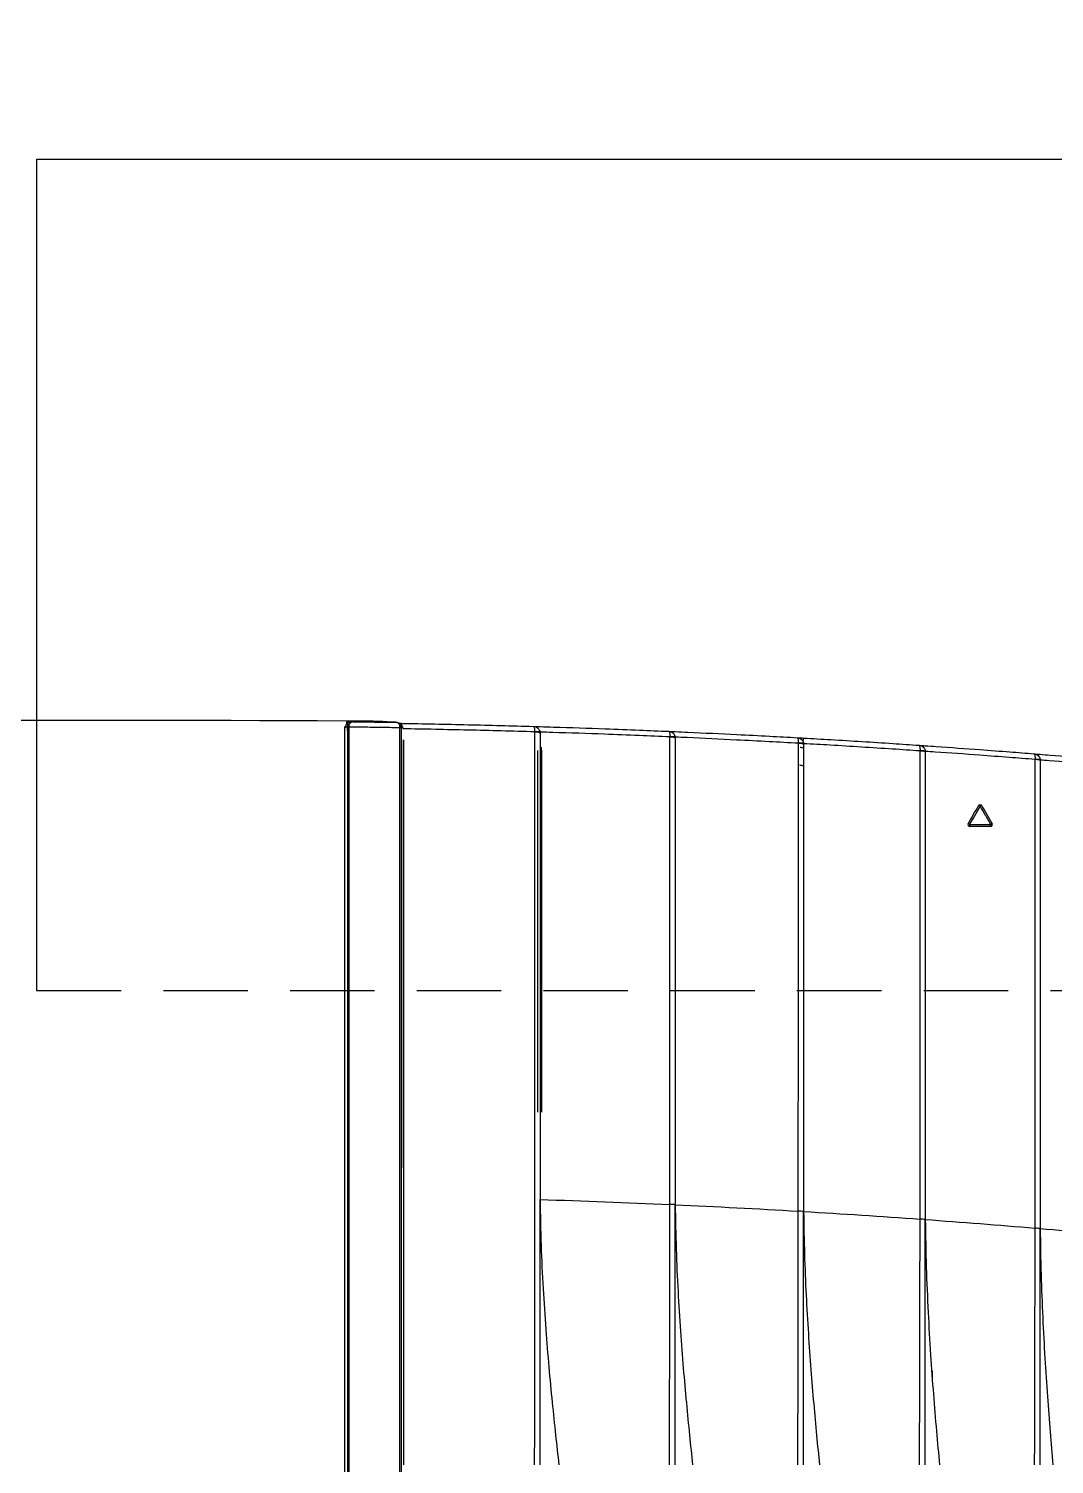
# Model space of a CAD drawing. Header units: inches. Extents: x -4181 to 116552, y 25636 to 44656.
# Drawn here: x 42515.1 to 42657.4, y 37449.4 to 37648.6 of the extents above; entities that cross this region are included whole.
import ezdxf

# ---------------------------------------------------------------- set-up
doc = ezdxf.new("R2010")
doc.units = ezdxf.units.IN
doc.header["$LTSCALE"] = 50
doc.header["$MEASUREMENT"] = 0
doc.linetypes.add('HIDDEN', pattern=[0.375, 0.25, -0.125])
doc.layers.add('06-LIGHT', color=4, linetype='Continuous')
doc.layers.add('3.기호.계단선', color=30, linetype='Continuous')
doc.linetypes.add('FENCELINE1', pattern='A,0.25,-0.1,[133,ltypeshp.shx,S=0.1,R=0,X=-0.1,Y=0],-0.1,1', length=1.45)

# ---------------------------------------------------------------- blocks, each defined once
blk = doc.blocks.new('*U298')
at = {"color": 8}
for p, q in [((1219.72, 193.19), (1219.72, 193.19)), ((1219.77, 189.43), (1219.77, 189.44)), ((1219.78, 190.56), (1219.78, 190.56)), ((1219.79, 190.46), (1219.79, 190.49)), ((1219.79, 190.46), (1219.79, 190.49)), ((1219.64, 186.8), (1219.64, 186.81)), ((1213.99, 91.5), (1213.99, 91.5))]:
    blk.add_line(p, q, dxfattribs=at)
at = {"color": 1, "linetype": 'HIDDEN'}
blk.add_lwpolyline([(1179.94, 464.99), (1179.94, 14.99), (39.94, 14.99), (39.94, 464.99)], close=True, dxfattribs=at)
at = {"color": 8}
for centre, radius, start, end in [((1219.01, 193.8), 0.2, 80.5717, 90), ((1215.45, 165.31), 0.5, 358.2397, 0), ((1204.49, 101.95), 0.25, 60, 180), ((1204.49, 98.81), 0.25, 180, 300)]:
    blk.add_arc(centre, radius, start, end, dxfattribs=at)
at = {"color": 8, "extrusion": (0, 0, -1)}
blk.add_arc((-1207.21, 100.38), 0.25, 120, 240, dxfattribs=at)
at = {"color": 8}
for centre, major_axis, ratio, start_param, end_param in [((1218.89, 193.8), (0, -0.2), 0.205027, 1.568733, 3.141593), ((1219.01, 193.8), (0, -0.2), 0.351833, 1.567117, 3.141593), ((1219.01, 193.8), (0.033, 0.197), 0.348188, 4.76642, 6.323186), ((1219.07, 194.06), (-0.393, -0.309), 0.676569, 1.247751, 2.270849), ((1219.16, 193.82), (-0.5, -0.021), 0.710917, 2.398177, 3.067106), ((1218.79, 186.26), (0, -0.2), 0.201921, 0.053462, 1.568761), ((1218.04, 166.3), (0, -0.8), 0.192414, 0, 1.56303), ((1218.07, 166.3), (-0.127, 0.79), 0.18902, 3.140748, 4.674174), ((1215.45, 165.31), (-0.5, 0.015), 0.003269, 1.745497, 3.141044), ((1217.31, 146.3), (0, -0.8), 0.1863, 0, 1.559168), ((1217.34, 146.3), (-0.111, 0.792), 0.18309, 3.140852, 4.674944), ((1216.37, 127.3), (0, -0.8), 0.179084, 0, 1.549822), ((1216.4, 127.3), (-0.096, 0.794), 0.175481, 3.140957, 4.670141), ((1215.25, 109.3), (0, -0.8), 0.172581, 0, 1.539295), ((1215.27, 109.3), (-0.081, 0.796), 0.16865, 3.141053, 4.663501), ((1204.49, 101.95), (0.125, 0.217), 0.116341, 4.812344, 6.283185), ((1204.49, 101.95), (-0.25, 0), 0.028867, 4.561673, 6.283185), ((1207.21, 100.38), (0.125, 0.217), 0.126416, 4.804016, 6.283185), ((1207.21, 100.38), (-0.125, 0.217), 0.142468, 3.141593, 4.649076), ((1204.49, 98.81), (0.25, 0), 0.003943, 1.420068, 3.141593), ((1204.49, 98.81), (-0.125, 0.217), 0.132331, 3.141593, 4.640625), ((1213.99, 92.3), (0, -0.8), 0.165536, 0, 1.525516), ((1214.01, 92.3), (-0.067, 0.797), 0.161273, 3.141146, 4.653318)]:
    blk.add_ellipse(centre, major_axis=major_axis, ratio=ratio, start_param=start_param, end_param=end_param, dxfattribs=at)
for points, degree in [([(1219.83, 194), (1220.22, 289.36), (1219.33, 324.73), (1217.18, 360.02)], 3), ([(1218.39, 194), (1218.56, 194), (1218.73, 194), (1218.89, 194)], 3), ([(1218.89, 194), (1218.93, 194), (1218.97, 194), (1219.01, 194)], 3), ([(1219.08, 193.8), (1219.03, 193.8), (1218.99, 193.8), (1218.94, 193.8)], 3), ([(1219.1, 193.85), (1219.21, 193.92), (1219.3, 194.02), (1219.36, 194.13)], 3), ([(1219.66, 194.12), (1219.65, 194.12), (1219.54, 194.12), (1219.36, 194.13)], 3), ([(1219.36, 194.13), (1219.41, 194.1), (1219.45, 194.07), (1219.49, 194.05)], 3), ([(1219.66, 194.12), (1219.66, 194.02), (1219.66, 193.92), (1219.65, 193.81)], 3), ([(1219.65, 193.81), (1219.66, 193.68), (1219.67, 193.54), (1219.67, 193.4)], 3), ([(1219.83, 194), (1219.78, 194.04), (1219.72, 194.08), (1219.66, 194.12)], 3), ([(1219.78, 190.56), (1219.72, 193.18)], 1), ([(1219.78, 190.87), (1219.78, 190.74), (1219.79, 190.62), (1219.79, 190.49)], 3), ([(1219.79, 190.49), (1219.79, 190.49), (1219.79, 190.49), (1219.79, 190.49)], 3), ([(1219.64, 186.8), (1219.66, 187.34), (1219.69, 187.87)], 2), ([(1218.89, 186.05), (1218.27, 186.05), (1217.66, 186.05), (1217.05, 186.05)], 3), ([(1218.89, 186.05), (1218.89, 186.05), (1218.89, 186.05), (1218.89, 186.05)], 3), ([(1219.26, 186), (1219.23, 186.05), (1219.18, 186.11), (1219.13, 186.14)], 3), ([(1219.26, 186), (1219.4, 186), (1219.49, 185.99), (1219.49, 185.99)], 3), ([(1219.49, 186), (1219.49, 186.16), (1219.49, 186.31), (1219.49, 186.47)], 3), ([(1218.19, 166.29), (1218.2, 166.29), (1218.22, 166.29), (1218.23, 166.3)], 3), ([(1219.03, 166.47), (1219.02, 166.15), (1219.01, 165.82), (1219, 165.5)], 3), ([(1109.74, 165.5), (1119.03, 165.5), (1128.31, 165.5), (1137.58, 165.5)], 3), ([(1137.58, 165.5), (1141.4, 165.5), (1145.21, 165.5), (1149.02, 165.5)], 3), ([(1149.02, 165.5), (1148.82, 159.12), (1148.58, 152.7), (1148.29, 146.29)], 3), ([(1149.02, 165.5), (1149.02, 165.5)], 1), ([(1218.2, 165.51), (1218.15, 165.5), (1218.09, 165.5), (1218.04, 165.5)], 3), ([(1109.74, 146.36), (1122.6, 146.32), (1135.45, 146.29), (1148.29, 146.29)], 3), ([(1148.24, 145.5), (1147.97, 139.45), (1147.65, 133.36), (1147.29, 127.29)], 3), ([(1148.25, 145.5), (1148.24, 145.5)], 1), ([(1217.45, 145.51), (1217.41, 145.5), (1217.36, 145.5), (1217.31, 145.5)], 3), ([(1217.46, 146.29), (1217.47, 146.29), (1217.48, 146.29), (1217.49, 146.29)], 3), ([(1218.31, 146.46), (1218.29, 146.14), (1218.28, 145.82), (1218.27, 145.5)], 3), ([(1109.74, 127.36), (1122.27, 127.31), (1134.79, 127.29), (1147.29, 127.29)], 3), ([(1138, 126.5), (1141.08, 126.5), (1144.16, 126.5), (1147.24, 126.5)], 3), ([(1147.24, 126.5), (1146.91, 120.78), (1146.53, 115.02), (1146.12, 109.28)], 3), ([(1147.24, 126.5), (1147.24, 126.5)], 1), ([(1213.19, 126.49), (1213.23, 126.69), (1213.26, 126.88), (1213.3, 127.07)], 3), ([(1215.84, 126.49), (1215.87, 126.67), (1215.9, 126.85), (1215.93, 127.03)], 3), ([(1216.49, 126.51), (1216.45, 126.5), (1216.41, 126.5), (1216.37, 126.5)], 3), ([(1216.52, 127.28), (1216.52, 127.28), (1216.53, 127.28), (1216.54, 127.28)], 3), ([(1217.31, 126.5), (1217.32, 126.53), (1217.12, 126.58), (1216.83, 126.61)], 3), ([(1109.74, 109.35), (1121.88, 109.31), (1134.01, 109.28), (1146.12, 109.28)], 3), ([(1146.06, 108.5), (1145.67, 103.1), (1145.24, 97.67), (1144.79, 92.26)], 3), ([(1146.06, 108.5), (1146.06, 108.5)], 1), ([(1215.35, 108.51), (1215.32, 108.5), (1215.29, 108.5), (1215.25, 108.5)], 3), ([(1215.39, 109.27), (1215.4, 109.27), (1215.4, 109.28), (1215.41, 109.28)], 3), ([(1216.24, 109.43), (1216.22, 109.12), (1216.2, 108.81), (1216.18, 108.5)], 3), ([(1109.74, 92.32), (1121.44, 92.28), (1133.12, 92.26), (1144.79, 92.26)], 3), ([(1109.74, 91.5), (1117.85, 91.5), (1125.95, 91.5), (1134.05, 91.5)], 3), ([(1134.05, 91.5), (1137.61, 91.5), (1141.16, 91.5), (1144.72, 91.5)], 3), ([(1144.72, 91.5), (1144.29, 86.42), (1143.83, 81.31), (1143.35, 76.23)], 3), ([(1144.72, 91.5), (1144.72, 91.5)], 1), ([(1214.08, 91.5), (1214.05, 91.5), (1214.02, 91.5), (1213.99, 91.5)], 3), ([(1214.12, 92.26), (1214.13, 92.26), (1214.14, 92.26), (1214.14, 92.26)], 3), ([(1214.98, 92.42), (1214.96, 92.11), (1214.93, 91.81), (1214.91, 91.5)], 3)]:
    blk.add_open_spline(points, degree=degree, dxfattribs=at)
for points, knots in [([(739.94, 193.94), (819.89, 193.94), (899.84, 193.94), (999.77, 193.94), (1019.76, 193.94), (1059.74, 193.94), (1079.73, 193.94), (1119.69, 193.94), (1139.67, 193.94), (1169.52, 193.94), (1179.45, 193.94), (1194.31, 193.94), (1199.26, 193.94), (1209.14, 193.94), (1214.08, 193.94), (1218.98, 193.94)], [0, 0, 0, 0, 0.5, 0.5, 0.625, 0.625, 0.75, 0.75, 0.875, 0.875, 0.9375, 0.9375, 0.96875, 0.96875, 1, 1, 1, 1]), ([(1218.94, 193.8), (1214.03, 193.8), (1209.09, 193.8), (1199.21, 193.8), (1194.26, 193.8), (1179.4, 193.8), (1169.47, 193.8), (1139.62, 193.8), (1119.64, 193.8), (1079.68, 193.8), (1059.7, 193.8), (1019.73, 193.8), (999.74, 193.8), (899.82, 193.8), (819.88, 193.8), (739.94, 193.8)], [0, 0, 0, 0, 0.03125, 0.03125, 0.0625, 0.0625, 0.125, 0.125, 0.25, 0.25, 0.375, 0.375, 0.5, 0.5, 1, 1, 1, 1]), ([(1029.85, 194.41), (1045.65, 194.41), (1061.45, 194.41), (1093.05, 194.41), (1108.85, 194.41), (1140.42, 194.41), (1156.18, 194.41), (1179.77, 194.41), (1187.62, 194.41), (1199.36, 194.41), (1203.27, 194.41), (1211.08, 194.41), (1214.98, 194.37), (1218.86, 194.4)], [0, 0, 0, 0, 0.25, 0.25, 0.5, 0.5, 0.75, 0.75, 0.875, 0.875, 0.9375, 0.9375, 1, 1, 1, 1]), ([(1218.39, 194), (1213.69, 194), (1208.95, 194), (1199.29, 194), (1194.34, 194), (1179.47, 194), (1169.54, 194), (1139.69, 194), (1119.71, 194), (1079.75, 194), (1059.76, 194), (1036.79, 194), (1033.82, 194), (1030.84, 194)], [0, 0, 0, 0, 0.076277, 0.076277, 0.155939, 0.155939, 0.315263, 0.315263, 0.633912, 0.633912, 0.952561, 0.952561, 1, 1, 1, 1]), ([(1218.83, 186.26), (1218.84, 186.64), (1218.84, 187.03), (1218.86, 188.28), (1218.88, 189.14), (1218.9, 190.88), (1218.91, 191.74), (1218.93, 193.01), (1218.93, 193.4), (1218.94, 193.8)], [0, 0, 0, 0, 0.152969, 0.152969, 0.497591, 0.497591, 0.842214, 0.842214, 1, 1, 1, 1]), ([(1219.04, 193.99), (1219.02, 194.04), (1219.01, 194.08), (1218.97, 194.17), (1218.95, 194.21), (1218.92, 194.28), (1218.91, 194.3), (1218.89, 194.33), (1218.88, 194.35), (1218.87, 194.36), (1218.87, 194.37), (1218.87, 194.38), (1218.86, 194.39), (1218.86, 194.39), (1218.86, 194.39), (1218.86, 194.4), (1218.86, 194.4), (1218.86, 194.4)], [0, 0, 0, 0, 0.329841, 0.329841, 0.64484, 0.64484, 0.808285, 0.808285, 0.89597, 0.89597, 0.943441, 0.943441, 0.96921, 0.96921, 0.986236, 0.986236, 1, 1, 1, 1]), ([(1218.86, 194.4), (1218.86, 194.4), (1218.86, 194.4), (1218.86, 194.4), (1218.87, 194.4), (1218.87, 194.39), (1218.88, 194.39), (1218.89, 194.39), (1218.89, 194.38), (1218.91, 194.37), (1218.92, 194.37), (1218.96, 194.35), (1218.98, 194.34), (1219.04, 194.3), (1219.08, 194.28), (1219.21, 194.21), (1219.29, 194.17), (1219.36, 194.13)], [0, 0, 0, 0, 0.009976, 0.009976, 0.022556, 0.022556, 0.04139, 0.04139, 0.07605, 0.07605, 0.139998, 0.139998, 0.259042, 0.259042, 0.487994, 0.487994, 1, 1, 1, 1]), ([(1219.72, 193.19), (1219.72, 193.26), (1219.71, 193.33), (1219.64, 193.48), (1219.59, 193.56), (1219.46, 193.66), (1219.4, 193.7), (1219.26, 193.76), (1219.17, 193.79), (1219.08, 193.8)], [0, 0, 0, 0, 0.259, 0.259, 0.575766, 0.575766, 0.78372, 0.78372, 1, 1, 1, 1]), ([(1219.49, 194.05), (1219.56, 194), (1219.61, 193.95), (1219.65, 193.86), (1219.65, 193.84), (1219.65, 193.81)], [0, 0, 0, 0, 0.71699, 0.71699, 1, 1, 1, 1]), ([(1219.79, 190.49), (1219.8, 190.84), (1219.8, 191.19), (1219.81, 191.89), (1219.81, 192.24), (1219.82, 193.06), (1219.83, 193.53), (1219.83, 194)], [0, 0, 0, 0, 0.298691, 0.298691, 0.597383, 0.597383, 1, 1, 1, 1]), ([(1219.72, 193.19), (1219.72, 192.99), (1219.72, 192.8), (1219.71, 191.73), (1219.7, 190.87), (1219.67, 189.13), (1219.66, 188.26), (1219.64, 187.2), (1219.64, 187.01), (1219.64, 186.81)], [0, 0, 0, 0, 0.092017, 0.092017, 0.499829, 0.499829, 0.907641, 0.907641, 1, 1, 1, 1]), ([(1219.78, 190.56), (1219.77, 191), (1219.76, 191.43), (1219.74, 192.31), (1219.73, 192.75), (1219.72, 193.19)], [0, 0, 0, 0, 0.5, 0.5, 1, 1, 1, 1]), ([(1219.64, 186.81), (1219.66, 187.25), (1219.68, 187.68), (1219.73, 188.56), (1219.75, 189), (1219.77, 189.44)], [0, 0, 0, 0, 0.5, 0.5, 1, 1, 1, 1]), ([(1219.77, 189.44), (1219.77, 189.5), (1219.77, 189.57), (1219.78, 189.73), (1219.78, 189.82), (1219.78, 190), (1219.79, 190.09), (1219.79, 190.26), (1219.79, 190.34), (1219.79, 190.47), (1219.78, 190.51), (1219.78, 190.56)], [0, 0, 0, 0, 0.21624, 0.21624, 0.432749, 0.432749, 0.645647, 0.645647, 0.856424, 0.856424, 1, 1, 1, 1]), ([(739.94, 186.26), (819.86, 186.26), (899.78, 186.26), (999.68, 186.26), (1019.66, 186.26), (1059.62, 186.26), (1079.6, 186.26), (1119.55, 186.26), (1139.51, 186.26), (1169.34, 186.26), (1179.27, 186.26), (1194.15, 186.26), (1199.1, 186.26), (1208.99, 186.26), (1213.93, 186.26), (1218.83, 186.26)], [0, 0, 0, 0, 0.5, 0.5, 0.625, 0.625, 0.75, 0.75, 0.875, 0.875, 0.9375, 0.9375, 0.96875, 0.96875, 1, 1, 1, 1]), ([(1218.79, 186.06), (1213.89, 186.06), (1208.95, 186.06), (1199.07, 186.06), (1194.11, 186.06), (1179.24, 186.06), (1169.31, 186.06), (1139.47, 186.06), (1119.52, 186.06), (1079.58, 186.06), (1059.6, 186.06), (1019.64, 186.06), (999.66, 186.06), (899.77, 186.06), (819.86, 186.06), (739.94, 186.06)], [0, 0, 0, 0, 0.03125, 0.03125, 0.0625, 0.0625, 0.125, 0.125, 0.25, 0.25, 0.375, 0.375, 0.5, 0.5, 1, 1, 1, 1]), ([(1217.05, 185.7), (1208.46, 185.7), (1199.79, 185.7), (1182.12, 185.7), (1173.1, 185.7), (1146, 185.7), (1127.88, 185.7), (1109.74, 185.7)], [0, 0, 0, 0, 0.243248, 0.243248, 0.495499, 0.495499, 1, 1, 1, 1]), ([(1217.05, 186.02), (1212.16, 186.02), (1207.25, 186.02), (1197.42, 186.02), (1192.5, 186.02), (1177.71, 186.02), (1167.82, 186.02), (1156.52, 186.02), (1155.11, 186.02), (1153.7, 186.02)], [0, 0, 0, 0, 0.233427, 0.233427, 0.466853, 0.466853, 0.933707, 0.933707, 1, 1, 1, 1]), ([(1217.05, 186.05), (1217.05, 186.04), (1217.05, 186.03), (1217.05, 186.02), (1217.05, 186.02), (1217.05, 186.02)], [0, 0, 0, 0, 0.865418, 0.865418, 1, 1, 1, 1]), ([(1218.23, 166.3), (1218.32, 169.59), (1218.41, 172.87), (1218.56, 179.38), (1218.63, 182.6), (1218.68, 185.82)], [0, 0, 0, 0, 0.505489, 0.505489, 1, 1, 1, 1]), ([(1219.25, 186), (1219.2, 185.95), (1219.13, 185.91), (1218.98, 185.86), (1218.9, 185.84), (1218.78, 185.82), (1218.73, 185.82), (1218.68, 185.82)], [0, 0, 0, 0, 0.426124, 0.426124, 0.795442, 0.795442, 1, 1, 1, 1]), ([(1219.12, 186.05), (1219.09, 186.05), (1219.07, 186.06), (1218.97, 186.06), (1218.88, 186.06), (1218.79, 186.06)], [0, 0, 0, 0, 0.249344, 0.249344, 1, 1, 1, 1]), ([(1218.83, 186.26), (1218.94, 186.26), (1219.05, 186.26), (1219.16, 186.25), (1219.18, 186.25), (1219.2, 186.25)], [0, 0, 0, 0, 0.840137, 0.840137, 1, 1, 1, 1]), ([(1218.89, 186.05), (1218.91, 186.05), (1218.94, 186.05), (1219, 186.05), (1219.02, 186.05), (1219.06, 186.05), (1219.07, 186.05), (1219.09, 186.05), (1219.1, 186.05), (1219.11, 186.05), (1219.11, 186.05), (1219.12, 186.05)], [0, 0, 0, 0, 0.330293, 0.330293, 0.681956, 0.681956, 0.82164, 0.82164, 0.940754, 0.940754, 1, 1, 1, 1]), ([(1219.49, 186), (1219.43, 182.72), (1219.37, 179.43), (1219.22, 172.92), (1219.13, 169.7), (1219.04, 166.47)], [0, 0, 0, 0, 0.504534, 0.504534, 1, 1, 1, 1]), ([(1219.12, 186.05), (1219.12, 186.05), (1219.12, 186.05), (1219.14, 186.06), (1219.15, 186.07), (1219.17, 186.09), (1219.18, 186.1), (1219.19, 186.12), (1219.19, 186.12), (1219.19, 186.14), (1219.2, 186.16), (1219.2, 186.2), (1219.2, 186.23), (1219.2, 186.25), (1219.2, 186.25), (1219.2, 186.25)], [0, 0, 0, 0, 0.055006, 0.055006, 0.276288, 0.276288, 0.497423, 0.497423, 0.530007, 0.530007, 0.756604, 0.756604, 0.983112, 0.983112, 1, 1, 1, 1]), ([(1219.13, 186.07), (1219.16, 186.08), (1219.28, 186.12), (1219.45, 186.27), (1219.59, 186.52), (1219.63, 186.7), (1219.64, 186.8)], [0, 0, 0, 0, 0.088268, 0.35843, 0.674319, 1, 1, 1, 1]), ([(1219.2, 186.25), (1219.26, 186.28), (1219.32, 186.31), (1219.45, 186.4), (1219.51, 186.46), (1219.6, 186.62), (1219.63, 186.71), (1219.64, 186.81)], [0, 0, 0, 0, 0.226788, 0.226788, 0.577205, 0.577205, 1, 1, 1, 1]), ([(1109.74, 166.3), (1127.91, 166.29), (1146.06, 166.29), (1173.2, 166.29), (1182.24, 166.29), (1200.27, 166.29), (1209.27, 166.29), (1218.19, 166.29)], [0, 0, 0, 0, 0.5, 0.5, 0.75, 0.75, 1, 1, 1, 1]), ([(1161.94, 165.81), (1170.9, 165.81), (1179.84, 165.81), (1197.68, 165.81), (1206.59, 165.81), (1215.45, 165.81)], [0, 0, 0, 0, 0.5, 0.5, 1, 1, 1, 1]), ([(1219.04, 166.47), (1219.04, 166.47), (1219.04, 166.47), (1219.04, 166.39), (1219.02, 166.31), (1218.99, 166.17), (1218.96, 166.1), (1218.87, 165.93), (1218.79, 165.83), (1218.63, 165.69), (1218.55, 165.64), (1218.39, 165.56), (1218.29, 165.53), (1218.2, 165.51)], [0, 0, 0, 0, 0.004657, 0.004657, 0.171178, 0.171178, 0.329678, 0.329678, 0.602664, 0.602664, 0.791782, 0.791782, 1, 1, 1, 1]), ([(1219.04, 166.47), (1219.04, 166.47), (1219.04, 166.47), (1219.04, 166.45), (1219.03, 166.44), (1218.99, 166.41), (1218.97, 166.4), (1218.88, 166.36), (1218.81, 166.35), (1218.65, 166.32), (1218.58, 166.31), (1218.41, 166.3), (1218.32, 166.3), (1218.23, 166.3)], [0, 0, 0, 0, 0.004657, 0.004657, 0.171177, 0.171177, 0.329676, 0.329676, 0.60266, 0.60266, 0.791779, 0.791779, 1, 1, 1, 1]), ([(1149.02, 165.5), (1146.76, 165.46), (1142.36, 165.39), (1135.95, 165.08), (1129.94, 164.68), (1124.33, 164.22), (1119.11, 163.73), (1114.29, 163.22), (1111.22, 162.88), (1109.74, 162.71)], [0, 0, 0, 0, 0.17272, 0.33551, 0.488347, 0.631221, 0.764126, 0.88705, 1, 1, 1, 1]), ([(1218.04, 165.5), (1212.34, 165.5), (1206.6, 165.5), (1195.12, 165.5), (1189.38, 165.5), (1172.11, 165.5), (1160.58, 165.5), (1149.02, 165.5)], [0, 0, 0, 0, 0.25, 0.25, 0.5, 0.5, 1, 1, 1, 1]), ([(1215.53, 165.3), (1206.66, 165.3), (1197.74, 165.3), (1179.87, 165.3), (1170.91, 165.3), (1161.94, 165.3)], [0, 0, 0, 0, 0.5, 0.5, 1, 1, 1, 1]), ([(1217.49, 146.29), (1217.56, 147.8), (1217.62, 149.32), (1217.75, 152.53), (1217.82, 154.24), (1217.97, 158.5), (1218.06, 161.06), (1218.16, 164.24), (1218.18, 164.87), (1218.2, 165.5), (1218.2, 165.5), (1218.2, 165.5)], [0, 0, 0, 0, 0.235766, 0.235766, 0.501866, 0.501866, 0.901174, 0.901174, 0.999997, 0.999997, 1, 1, 1, 1]), ([(1219, 165.5), (1219, 165.5), (1219, 165.5), (1218.98, 164.83), (1218.96, 164.16), (1218.87, 160.96), (1218.78, 158.41), (1218.62, 154.17), (1218.56, 152.47), (1218.43, 149.34), (1218.37, 147.9), (1218.31, 146.46)], [0, 0, 0, 0, 0.000003, 0.000003, 0.105523, 0.105523, 0.506415, 0.506415, 0.773572, 0.773572, 1, 1, 1, 1]), ([(1109.74, 145.5), (1110.91, 145.5), (1123.76, 145.5), (1136.59, 145.5), (1148.25, 145.5)], [0, 0, 0, 0, 0.090794, 1, 1, 1, 1]), ([(1148.24, 145.5), (1146.05, 145.46), (1141.77, 145.39), (1135.54, 145.11), (1129.67, 144.75), (1124.16, 144.33), (1119.03, 143.87), (1114.26, 143.41), (1111.21, 143.08), (1109.74, 142.93)], [0, 0, 0, 0, 0.171143, 0.332878, 0.485187, 0.628059, 0.76149, 0.885469, 1, 1, 1, 1]), ([(1148.25, 145.5), (1148.25, 145.51), (1148.25, 145.54), (1148.26, 145.72), (1148.27, 145.98), (1148.28, 146.19), (1148.29, 146.29)], [0, 0, 0, 0, 0.262073, 0.50023, 0.747646, 1, 1, 1, 1]), ([(1217.31, 145.5), (1205.91, 145.5), (1194.4, 145.5), (1171.36, 145.5), (1159.81, 145.5), (1148.25, 145.5)], [0, 0, 0, 0, 0.5, 0.5, 1, 1, 1, 1]), ([(1148.29, 146.29), (1159.87, 146.29), (1171.44, 146.29), (1194.52, 146.29), (1206.04, 146.29), (1217.46, 146.29)], [0, 0, 0, 0, 0.5, 0.5, 1, 1, 1, 1]), ([(1216.54, 127.28), (1216.62, 128.72), (1216.7, 130.15), (1216.86, 133.2), (1216.94, 134.83), (1217.15, 138.88), (1217.26, 141.31), (1217.4, 144.33), (1217.42, 144.91), (1217.45, 145.5), (1217.45, 145.5), (1217.45, 145.5)], [0, 0, 0, 0, 0.235564, 0.235564, 0.502554, 0.502554, 0.903218, 0.903218, 0.999997, 0.999997, 1, 1, 1, 1]), ([(1218.27, 145.5), (1218.27, 145.5), (1218.27, 145.5), (1218.24, 144.87), (1218.21, 144.25), (1218.08, 141.21), (1217.96, 138.79), (1217.76, 134.75), (1217.68, 133.14), (1217.52, 130.16), (1217.45, 128.8), (1217.37, 127.44)], [0, 0, 0, 0, 0.000003, 0.000003, 0.104408, 0.104408, 0.506463, 0.506463, 0.77438, 0.77438, 1, 1, 1, 1]), ([(1218.31, 146.46), (1218.31, 146.46), (1218.31, 146.45), (1218.31, 146.37), (1218.3, 146.3), (1218.25, 146.15), (1218.22, 146.08), (1218.13, 145.91), (1218.05, 145.81), (1217.89, 145.67), (1217.81, 145.63), (1217.64, 145.55), (1217.55, 145.52), (1217.45, 145.51)], [0, 0, 0, 0, 0.004636, 0.004636, 0.174161, 0.174161, 0.335167, 0.335167, 0.60541, 0.60541, 0.793318, 0.793318, 1, 1, 1, 1]), ([(1218.31, 146.46), (1218.31, 146.46), (1218.31, 146.46), (1218.31, 146.44), (1218.3, 146.42), (1218.27, 146.4), (1218.24, 146.38), (1218.15, 146.35), (1218.07, 146.33), (1217.92, 146.31), (1217.84, 146.3), (1217.68, 146.29), (1217.59, 146.29), (1217.49, 146.29)], [0, 0, 0, 0, 0.004636, 0.004636, 0.174157, 0.174157, 0.335163, 0.335163, 0.60541, 0.60541, 0.79332, 0.79332, 1, 1, 1, 1]), ([(1109.74, 126.5), (1110.57, 126.5), (1119.99, 126.5), (1129.41, 126.5), (1138, 126.5)], [0, 0, 0, 0, 0.087433, 1, 1, 1, 1]), ([(1147.24, 126.5), (1145.13, 126.47), (1141, 126.4), (1134.98, 126.15), (1129.28, 125.82), (1123.92, 125.44), (1118.9, 125.03), (1114.21, 124.6), (1111.19, 124.3), (1109.74, 124.16)], [0, 0, 0, 0, 0.169313, 0.329825, 0.481522, 0.624391, 0.758433, 0.883635, 1, 1, 1, 1]), ([(1147.24, 126.5), (1147.25, 126.52), (1147.25, 126.57), (1147.27, 126.88), (1147.29, 127.15), (1147.29, 127.29)], [0, 0, 0, 0, 0.34127, 0.674379, 1, 1, 1, 1]), ([(1216.37, 126.5), (1204.95, 126.5), (1193.43, 126.5), (1170.37, 126.5), (1158.82, 126.5), (1147.24, 126.5)], [0, 0, 0, 0, 0.5, 0.5, 1, 1, 1, 1]), ([(1147.29, 127.29), (1158.88, 127.29), (1170.46, 127.28), (1193.55, 127.28), (1205.08, 127.28), (1216.52, 127.28)], [0, 0, 0, 0, 0.5, 0.5, 1, 1, 1, 1]), ([(1215.41, 109.28), (1215.5, 110.63), (1215.59, 111.98), (1215.78, 114.87), (1215.88, 116.41), (1216.07, 119.5), (1216.17, 121.04), (1216.34, 123.89), (1216.41, 125.2), (1216.48, 126.51)], [0, 0, 0, 0, 0.234873, 0.234873, 0.503118, 0.503118, 0.771519, 0.771519, 1, 1, 1, 1]), ([(1217.31, 126.5), (1217.31, 126.5), (1217.31, 126.5), (1217.24, 125.15), (1217.16, 123.81), (1216.99, 120.93), (1216.9, 119.4), (1216.71, 116.33), (1216.61, 114.8), (1216.42, 111.99), (1216.34, 110.71), (1216.25, 109.43)], [0, 0, 0, 0, 0.000004, 0.000004, 0.237138, 0.237138, 0.506455, 0.506455, 0.775615, 0.775615, 1, 1, 1, 1]), ([(1217.37, 127.44), (1217.37, 127.44), (1217.37, 127.44), (1217.37, 127.36), (1217.35, 127.28), (1217.3, 127.13), (1217.27, 127.06), (1217.17, 126.89), (1217.09, 126.79), (1216.93, 126.66), (1216.85, 126.62), (1216.68, 126.54), (1216.59, 126.52), (1216.49, 126.51)], [0, 0, 0, 0, 0.004615, 0.004615, 0.177182, 0.177182, 0.340693, 0.340693, 0.607806, 0.607806, 0.794758, 0.794758, 1, 1, 1, 1]), ([(1217.37, 127.44), (1217.37, 127.44), (1217.37, 127.44), (1217.37, 127.43), (1217.36, 127.41), (1217.32, 127.38), (1217.29, 127.37), (1217.2, 127.34), (1217.12, 127.32), (1216.97, 127.3), (1216.89, 127.29), (1216.73, 127.28), (1216.63, 127.28), (1216.54, 127.28)], [0, 0, 0, 0, 0.004615, 0.004615, 0.177178, 0.177178, 0.340689, 0.340689, 0.607806, 0.607806, 0.79476, 0.79476, 1, 1, 1, 1]), ([(1217.36, 127.44), (1217.35, 127.26), (1217.34, 127.08), (1217.33, 126.76), (1217.32, 126.63), (1217.31, 126.5), (1217.31, 126.5), (1217.31, 126.5)], [0, 0, 0, 0, 0.584735, 0.584735, 0.999937, 0.999937, 1, 1, 1, 1]), ([(1109.74, 108.5), (1110.16, 108.5), (1122.28, 108.5), (1134.39, 108.5), (1146.06, 108.5)], [0, 0, 0, 0, 0.034541, 1, 1, 1, 1]), ([(1146.06, 108.5), (1143.7, 108.46), (1139.11, 108.39), (1132.44, 108.1), (1126.17, 107.74), (1120.33, 107.32), (1114.89, 106.87), (1111.41, 106.55), (1109.74, 106.4)], [0, 0, 0, 0, 0.195017, 0.378715, 0.551069, 0.712073, 0.86172, 1, 1, 1, 1]), ([(1146.06, 108.5), (1146.06, 108.52), (1146.06, 108.56), (1146.09, 108.87), (1146.11, 109.15), (1146.12, 109.28)], [0, 0, 0, 0, 0.33666, 0.669714, 1, 1, 1, 1]), ([(1215.25, 108.5), (1203.8, 108.5), (1192.28, 108.5), (1169.2, 108.5), (1157.64, 108.5), (1146.06, 108.5)], [0, 0, 0, 0, 0.5, 0.5, 1, 1, 1, 1]), ([(1146.12, 109.28), (1157.71, 109.28), (1169.29, 109.28), (1192.4, 109.27), (1203.93, 109.27), (1215.39, 109.27)], [0, 0, 0, 0, 0.5, 0.5, 1, 1, 1, 1]), ([(1214.14, 92.26), (1214.24, 93.53), (1214.34, 94.8), (1214.55, 97.53), (1214.66, 98.99), (1214.94, 102.65), (1215.09, 104.85), (1215.28, 107.52), (1215.31, 108.01), (1215.34, 108.5), (1215.34, 108.5), (1215.34, 108.5)], [0, 0, 0, 0, 0.233824, 0.233824, 0.504066, 0.504066, 0.909668, 0.909668, 0.999996, 0.999996, 1, 1, 1, 1]), ([(1216.18, 108.5), (1216.18, 108.5), (1216.18, 108.5), (1216.14, 107.97), (1216.11, 107.43), (1215.92, 104.72), (1215.76, 102.54), (1215.49, 98.91), (1215.38, 97.46), (1215.18, 94.81), (1215.08, 93.61), (1214.99, 92.42)], [0, 0, 0, 0, 0.000004, 0.000004, 0.099857, 0.099857, 0.50649, 0.50649, 0.77742, 0.77742, 1, 1, 1, 1]), ([(1216.25, 109.43), (1216.25, 109.43), (1216.25, 109.43), (1216.24, 109.34), (1216.23, 109.26), (1216.18, 109.11), (1216.15, 109.04), (1216.04, 108.87), (1215.96, 108.78), (1215.79, 108.65), (1215.71, 108.61), (1215.55, 108.54), (1215.45, 108.52), (1215.35, 108.51)], [0, 0, 0, 0, 0.004597, 0.004597, 0.179597, 0.179597, 0.345088, 0.345088, 0.609538, 0.609538, 0.795853, 0.795853, 1, 1, 1, 1]), ([(1216.25, 109.43), (1216.25, 109.43), (1216.25, 109.43), (1216.25, 109.41), (1216.24, 109.4), (1216.2, 109.37), (1216.17, 109.35), (1216.08, 109.32), (1216, 109.3), (1215.84, 109.29), (1215.76, 109.28), (1215.6, 109.27), (1215.51, 109.27), (1215.41, 109.28)], [0, 0, 0, 0, 0.004597, 0.004597, 0.179593, 0.179593, 0.345083, 0.345083, 0.60954, 0.60954, 0.795855, 0.795855, 1, 1, 1, 1]), ([(1123.68, 107.5), (1123.68, 107.5), (1123.66, 107.5), (1123.56, 107.5), (1123.49, 107.5), (1123.31, 107.5), (1123.2, 107.5), (1122.95, 107.5), (1122.81, 107.5), (1122.57, 107.5), (1122.47, 107.5), (1122.37, 107.5)], [0, 0, 0, 0, 0.213358, 0.213358, 0.42668, 0.42668, 0.640562, 0.640562, 0.855661, 0.855661, 1, 1, 1, 1]), ([(1204.62, 102.16), (1205.06, 101.91), (1205.51, 101.65), (1206.41, 101.13), (1206.87, 100.86), (1207.33, 100.6)], [0, 0, 0, 0, 0.491351, 0.491351, 1, 1, 1, 1]), ([(1204.24, 98.81), (1204.24, 99.34), (1204.24, 99.86), (1204.24, 100.9), (1204.24, 101.43), (1204.24, 101.95)], [0, 0, 0, 0, 0.501159, 0.501159, 1, 1, 1, 1]), ([(1204.53, 101.95), (1204.53, 101.43), (1204.53, 100.91), (1204.53, 99.86), (1204.53, 99.34), (1204.53, 98.81)], [0, 0, 0, 0, 0.498841, 0.498841, 1, 1, 1, 1]), ([(1207.24, 100.38), (1206.78, 100.65), (1206.32, 100.92), (1205.42, 101.44), (1204.97, 101.7), (1204.53, 101.95)], [0, 0, 0, 0, 0.508649, 0.508649, 1, 1, 1, 1]), ([(1204.53, 98.81), (1204.99, 99.08), (1205.46, 99.35), (1206.36, 99.87), (1206.8, 100.13), (1207.24, 100.38)], [0, 0, 0, 0, 0.511793, 0.511793, 1, 1, 1, 1]), ([(1207.33, 100.16), (1206.89, 99.91), (1206.45, 99.65), (1205.54, 99.13), (1205.08, 98.86), (1204.62, 98.6)], [0, 0, 0, 0, 0.488204, 0.488204, 1, 1, 1, 1]), ([(1144.72, 91.5), (1142.46, 91.47), (1138.07, 91.4), (1131.66, 91.14), (1125.63, 90.82), (1119.99, 90.45), (1114.74, 90.06), (1111.37, 89.78), (1109.74, 89.64)], [0, 0, 0, 0, 0.194008, 0.377097, 0.549248, 0.710453, 0.860707, 1, 1, 1, 1]), ([(1144.72, 91.5), (1144.72, 91.52), (1144.72, 91.55), (1144.75, 91.84), (1144.78, 92.11), (1144.79, 92.26)], [0, 0, 0, 0, 0.302913, 0.635892, 1, 1, 1, 1]), ([(1213.99, 91.5), (1209.18, 91.5), (1204.36, 91.5), (1192.97, 91.5), (1186.4, 91.5), (1173.89, 91.5), (1167.97, 91.5), (1156.27, 91.5), (1150.5, 91.5), (1144.72, 91.5)], [0, 0, 0, 0, 0.20974, 0.20974, 0.494552, 0.494552, 0.750903, 0.750903, 1, 1, 1, 1]), ([(1213.99, 91.5), (1202.67, 91.5), (1179.61, 91.5), (1156.47, 91.5), (1144.72, 91.5)], [0, 0, 0, 0, 0.493298, 1, 1, 1, 1]), ([(1144.79, 92.26), (1150.57, 92.26), (1156.34, 92.26), (1168.05, 92.26), (1173.98, 92.26), (1186.5, 92.26), (1193.08, 92.26), (1204.48, 92.26), (1209.31, 92.26), (1214.12, 92.26)], [0, 0, 0, 0, 0.249054, 0.249054, 0.505367, 0.505367, 0.790188, 0.790188, 1, 1, 1, 1]), ([(1212.76, 76.25), (1212.87, 77.43), (1212.97, 78.61), (1213.2, 81.18), (1213.32, 82.57), (1213.62, 86.03), (1213.79, 88.11), (1213.99, 90.62), (1214.03, 91.06), (1214.06, 91.5), (1214.06, 91.5), (1214.06, 91.5)], [0, 0, 0, 0, 0.232545, 0.232545, 0.504897, 0.504897, 0.913704, 0.913704, 0.999996, 0.999996, 1, 1, 1, 1]), ([(1214.91, 91.5), (1214.91, 91.5), (1214.91, 91.5), (1214.87, 91.01), (1214.83, 90.53), (1214.62, 87.99), (1214.45, 85.92), (1214.16, 82.49), (1214.04, 81.11), (1213.82, 78.63), (1213.72, 77.52), (1213.62, 76.41)], [0, 0, 0, 0, 0.000004, 0.000004, 0.096735, 0.096735, 0.506429, 0.506429, 0.779373, 0.779373, 1, 1, 1, 1]), ([(1214.99, 92.42), (1214.99, 92.42), (1214.99, 92.42), (1214.98, 92.33), (1214.96, 92.25), (1214.91, 92.1), (1214.88, 92.03), (1214.77, 91.86), (1214.68, 91.77), (1214.52, 91.64), (1214.44, 91.6), (1214.27, 91.53), (1214.17, 91.51), (1214.08, 91.5)], [0, 0, 0, 0, 0.004579, 0.004579, 0.181841, 0.181841, 0.349149, 0.349149, 0.610898, 0.610898, 0.796793, 0.796793, 1, 1, 1, 1]), ([(1214.99, 92.42), (1214.99, 92.42), (1214.99, 92.42), (1214.99, 92.4), (1214.97, 92.38), (1214.93, 92.35), (1214.9, 92.34), (1214.81, 92.3), (1214.73, 92.29), (1214.57, 92.27), (1214.49, 92.26), (1214.33, 92.26), (1214.24, 92.26), (1214.14, 92.26)], [0, 0, 0, 0, 0.004579, 0.004579, 0.181838, 0.181838, 0.349144, 0.349144, 0.6109, 0.6109, 0.796796, 0.796796, 1, 1, 1, 1])]:
    blk.add_open_spline(points, degree=3, knots=knots, dxfattribs=at)
blk = doc.blocks.new('acqkd')
at = {"layer": '06-LIGHT', "xscale": 0.9375580759604136, "yscale": 0.9375580759604136, "zscale": 0.9375580759604136, "rotation": 359.9999999999999}
blk.add_blockref('*U298', (1570160.06, 1746418.47), dxfattribs=at)

msp = doc.modelspace()

# ---------------------------------------------------------------- linework, layer by layer
at = {"layer": '3.기호.계단선', "linetype": 'FENCELINE1'}
msp.add_lwpolyline([(42516.21, 37515.11), (42516.21, 37630.5), (42890, 37630.5), (42890, 39478.62), (44841.47, 39478.62)], dxfattribs=at)

# ---------------------------------------------------------------- block references
at = {"color": 0, "rotation": 90}
msp.add_blockref('acqkd', (1789159.68, -1533751.21), dxfattribs=at)

doc.saveas('drawing.dxf')
